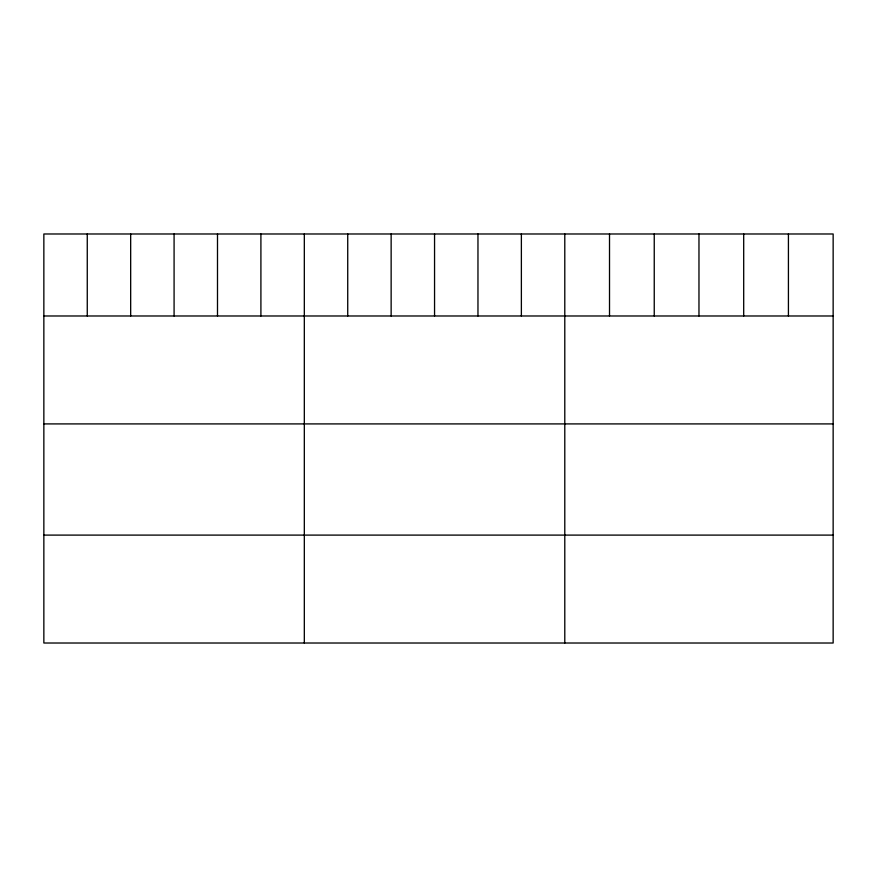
<?xml version="1.0" encoding="UTF-8"?>
<svg xmlns="http://www.w3.org/2000/svg" width="877" height="877" viewBox="0 0 877 877"><rect width="100%" height="100%" fill="white"/><g stroke="black" fill="none" stroke-linecap="round" stroke-linejoin="round"><path stroke-width="1.32" d="M833.15 315.983L833.15 643.016L43.85 643.016L43.85 233.984L833.15 233.984L833.15 315.983L43.85 315.983M43.85 423.909L833.15 423.909M43.85 535.102L833.15 535.102M788.423 233.984L788.423 315.983M743.696 233.984L743.696 315.983M698.969 233.984L698.969 315.983M654.242 233.984L654.242 315.983M609.515 233.984L609.515 315.983M564.788 233.984L564.788 643.016M521.376 233.984L521.376 315.983M477.965 233.984L477.965 315.983M434.553 233.984L434.553 315.983M391.142 233.984L391.142 315.983M347.73 233.984L347.73 315.983M304.319 233.984L304.319 643.016M260.907 233.984L260.907 315.983M217.496 233.984L217.496 315.983M174.084 233.984L174.084 315.983M130.673 233.984L130.673 315.983M87.261 233.984L87.261 315.983"/></g></svg>
